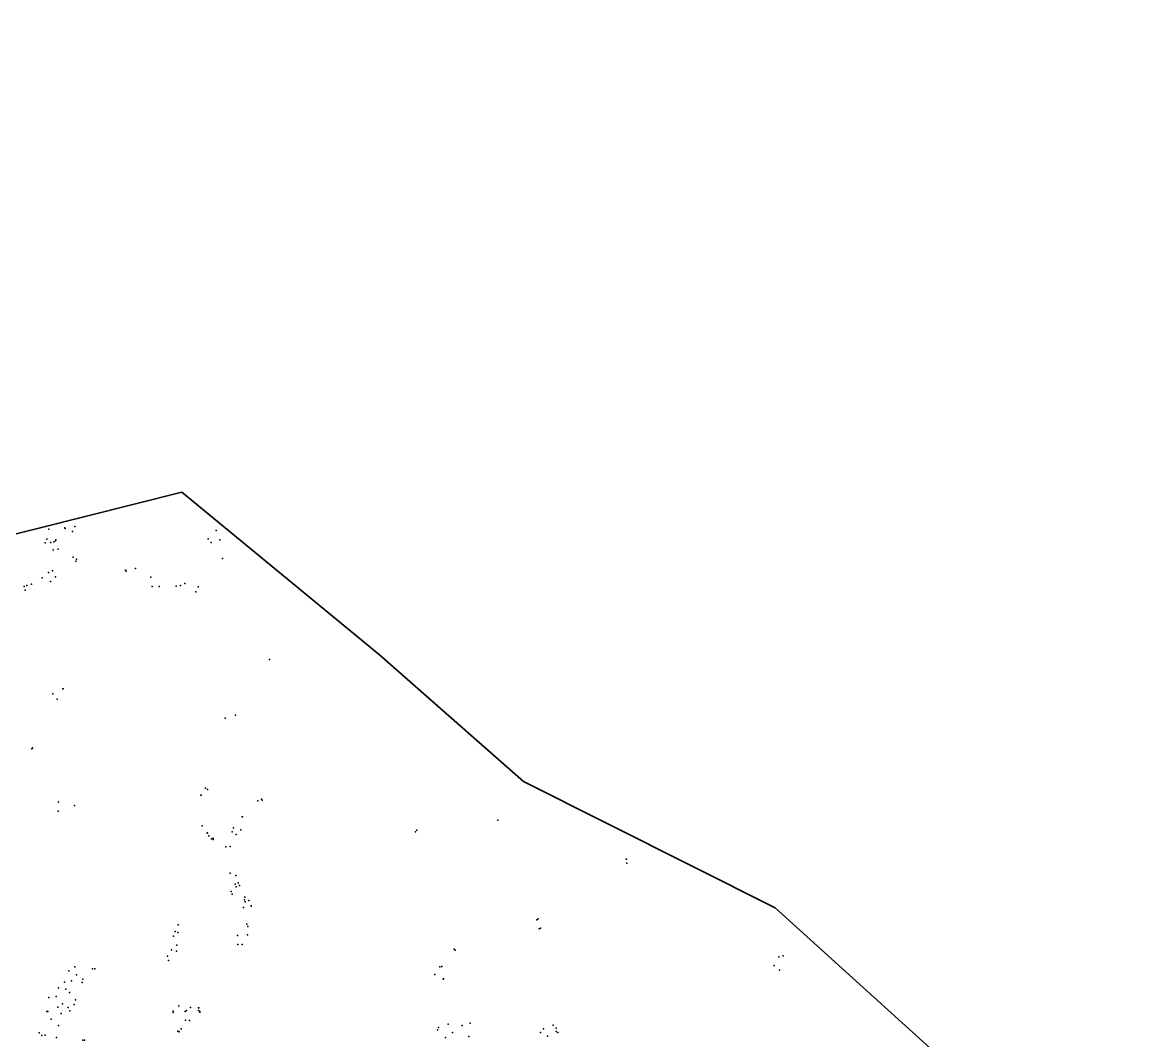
# Model space of a CAD drawing. Header units: millimetres. Extents: x -60275265 to 22802890, y -38578442 to 24337084.
# Drawn here: x 9885122 to 17730817, y 17157696 to 24337084 of the extents above; entities that cross this region are included whole.
import ezdxf

# ---------------------------------------------------------------- set-up
doc = ezdxf.new("R2010")
doc.units = ezdxf.units.MM
doc.header["$MEASUREMENT"] = 0
doc.layers.add('Outline', color=7, linetype='Continuous', true_color=0x000000)
doc.layers.add('particles', color=7, linetype='Continuous', true_color=0x000000)

msp = doc.modelspace()

# ---------------------------------------------------------------- linework, layer by layer
at = {"layer": 'Outline', "color": 3, "lineweight": 35, "true_color": 0x00ff00}
msp.add_lwpolyline([(612748, 23700101), (2261319, 23827441), (4163298, 24337084), (6191983, 23700101), (6952806, 22298647), (8220845, 21661442), (8981724, 20514820), (11010412, 21024520), (12405159, 19877851), (13419624, 18986025), (15194898, 18094026), (16462717, 16947413), (17096937, 15291091), (16969997, 14144198), (16969997, 12997517), (17730817, 12360371), (17730817, 10959081), (17730817, 9939740)], dxfattribs=at)
at = {"layer": 'particles', "color": 93, "true_color": 0x67d435}
for p in [(10071622, 20762696), (10184622, 20772696), (10188622, 20768696), (10239622, 20747696), (10239622, 20747696), (10255622, 20783696), (11252622, 20753696), (10045622, 20666696), (10059622, 20693696), (10085622, 20669696), (10107622, 20673696), (10119622, 20681696), (10122622, 20688696), (11196622, 20695696), (11217622, 20668696), (11279622, 20689696), (10102622, 20617696), (10137622, 20622696), (10243622, 20566696), (11297622, 20557696), (10263622, 20538696), (10268622, 20551696), (10683622, 20486696), (10026622, 20420696), (10070622, 20458696), (10098622, 20470696), (10120622, 20427696), (10613622, 20474696), (10618622, 20468696), (10792622, 20424696), (9898622, 20358696), (9904622, 20333696), (9917622, 20365696), (9950622, 20376696), (10083622, 20395696), (10800622, 20360696), (10850622, 20360696), (10970622, 20362696), (11000622, 20366696), (11032622, 20381696), (11108622, 20321696), (11126622, 20357696), (11628622, 19845696), (10171622, 19638696), (10172622, 19638696), (10100622, 19602696), (10130622, 19565696), (11316622, 19430696), (11316622, 19430696), (11388622, 19451696), (11388622, 19451696), (9956622, 19222696), (9952622, 19215696), (9956622, 19221696), (11177622, 18937696), (11191622, 18927696), (10140622, 18838696), (11144622, 18888696), (11146622, 18887696), (11546622, 18848696), (11571622, 18859696), (11576622, 18853696), (10137622, 18776696), (10137622, 18775696), (10253622, 18815696), (11436622, 18736696), (11437622, 18736696), (13238622, 18712696), (13238622, 18712696), (11154622, 18672696), (11189622, 18623696), (11190622, 18620696), (11200622, 18602696), (11365622, 18630696), (11374622, 18657696), (11393622, 18610696), (11425622, 18643696), (12658622, 18630696), (12668622, 18642696), (12668622, 18642696), (11220622, 18580696), (11230622, 18585696), (11230622, 18575696), (11320622, 18523696), (11350622, 18526696), (14144622, 18437696), (14145622, 18437696), (14149622, 18409696), (11351622, 18339696), (11391622, 18322696), (11358622, 18209696), (11385622, 18260696), (11392622, 18243696), (11407622, 18269696), (11416622, 18252696), (11365622, 18191696), (11451622, 18151696), (11455622, 18169696), (11457622, 18135696), (11483622, 18146696), (11445622, 18096696), (11499622, 18109696), (11500622, 18106696), (10983622, 17973696), (11469622, 17978696), (13513622, 18009696), (13523622, 18016696), (10952622, 17895696), (10964622, 17926696), (10982622, 17919696), (11402622, 17898696), (11474622, 17904696), (11476622, 17963696), (13531622, 17945696), (13540622, 17951696), (10975622, 17831696), (11406622, 17835696), (11436622, 17835696), (10910622, 17753696), (10936622, 17797696), (10973622, 17788696), (12931622, 17803696), (12931622, 17803696), (12938622, 17795696), (15220622, 17748696), (15250622, 17755696), (10256622, 17679696), (10381622, 17664696), (10397622, 17664696), (10397622, 17664696), (10917622, 17722696), (12829622, 17679696), (12844622, 17680696), (15187622, 17688696), (15225622, 17655696), (15225622, 17654696), (10213622, 17650696), (10232622, 17580696), (10267622, 17621696), (10311622, 17591696), (12795622, 17625696), (12854622, 17591696), (12856622, 17593696), (10140622, 17531696), (10183622, 17570696), (10192622, 17520696), (10217622, 17497696), (10307622, 17568696), (10073622, 17462696), (10124622, 17468696), (10261622, 17445696), (10058622, 17364696), (10064622, 17364696), (10135622, 17393696), (10160622, 17350696), (10168622, 17416696), (10208622, 17391696), (10220622, 17368696), (10251622, 17412696), (10949622, 17366696), (10949622, 17356696), (10988622, 17402696), (11034622, 17363696), (11042622, 17369696), (11071622, 17391696), (11127622, 17369696), (11128622, 17389696), (11129622, 17390696), (11138622, 17364696), (11138622, 17358696), (10089622, 17308696), (10140622, 17265696), (11035622, 17302696), (11064622, 17300696), (12888622, 17275696), (12987622, 17264696), (13043622, 17282696), (13043622, 17280696), (13628622, 17267696), (10003622, 17212696), (10022622, 17194696), (10046622, 17196696), (10982622, 17225696), (10992622, 17220696), (11006622, 17240696), (12813622, 17235696), (12821622, 17250696), (12919622, 17215696), (13035622, 17187696), (13540622, 17214696), (13560622, 17241696), (13588622, 17189696), (13649622, 17246696), (13650622, 17223696), (13661622, 17215696), (10125622, 17180696), (10311622, 17160696), (10323622, 17162696), (10323622, 17161696), (12869622, 17180696)]:
    msp.add_point(p, dxfattribs=at)

doc.saveas('drawing.dxf')
